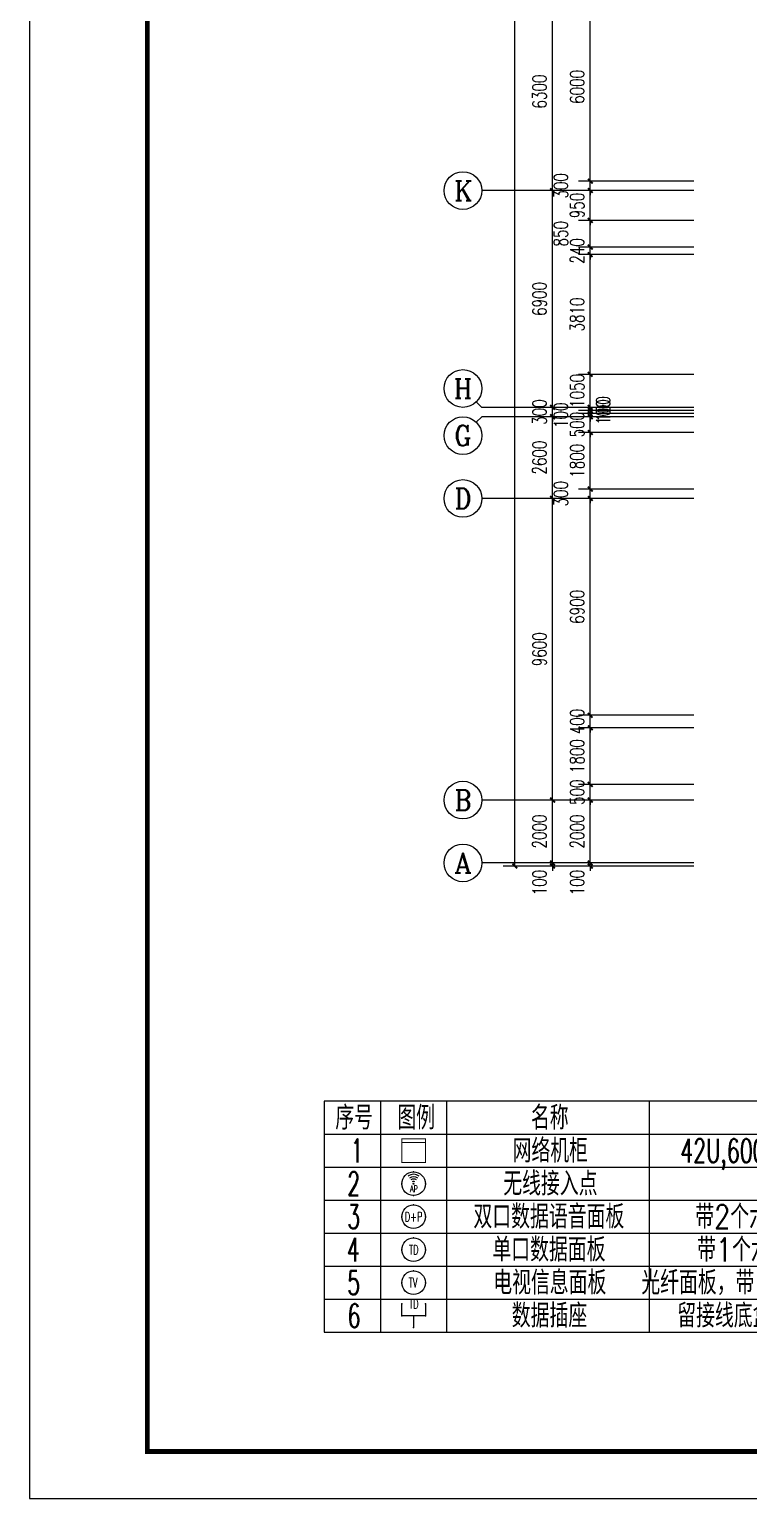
# Model space of a CAD drawing. Extents: x 1333527 to 1855755, y 1020844 to 1581249.
# Drawn here: x 1333527 to 1356411, y 1155938 to 1202701 of the extents above; entities that cross this region are included whole.
import ezdxf
from ezdxf.enums import TextEntityAlignment as Align

# ---------------------------------------------------------------- set-up
doc = ezdxf.new("R2010")
doc.units = 0
doc.header["$LTSCALE"] = 1000
doc.header["$PDSIZE"] = 5
doc.layers.add('1-建筑底图', color=8, linetype='Continuous', plot=False)
for name, color, linetype in [('AXIS_TEXT', 7, 'Continuous'), ('BTTK', 7, 'Continuous'), ('PUB_TITLE', 7, 'Continuous'), ('TEL_TAB', 7, 'Continuous')]:
    doc.layers.add(name, color=color, linetype=linetype)
doc.styles.add('_TCH_AXIS', font='COMPLEX', dxfattribs={"bigfont": 'GBCBIG'})
doc.styles.add('_TCH_DIM_T3', font='SIMPLEX', dxfattribs={"width": 0.705882, "bigfont": 'GBCBIG'})
doc.styles.add('_TEL_DIM', font='SIMPLEX', dxfattribs={"width": 0.8, "height": 3.5, "bigfont": 'HZTXT'})
doc.styles.add('COMPLEX', font='COMPLEX')
doc.styles.add('HZ(TK)', font='geniso.shx', dxfattribs={"width": 0.9, "bigfont": 'hztxt.shx'})
doc.dimstyles.new('_TCH_ARCH&&150', dxfattribs={"dimtxt": 446.25, "dimasz": 150, "dimexe": 375, "dimexo": 450, "dimgap": 189.375, "dimtad": 1, "dimdec": 0, "dimzin": 0, "dimdsep": 46, "dimtxsty": '_TCH_DIM_T3', "dimblk": 'ARCHTICK', "dimcen": 0.09, "dimclrt": 7, "dimazin": 2, "dimtfac": 1, "dimtdec": 0, "dimtix": 1, "dimtmove": 2, "dimatfit": 3, "dimfxl": 1, "dimtolj": 1, "dimtzin": 0, "dimarcsym": 0})

# ---------------------------------------------------------------- blocks, each defined once
blk = doc.blocks.new('vhtemplate_2020年新竖式图框_A0')
at = {"layer": 'PUB_TITLE', "color": 7}
blk.add_lwpolyline([(0, 0), (1189, 0), (1189, 841), (0, 841)], close=True, dxfattribs=at)
at = {"layer": 'PUB_TITLE', "const_width": 1}
blk.add_lwpolyline([(25, 10), (1179, 10), (1179, 831), (25, 831)], close=True, dxfattribs=at)
at = {"layer": 'BTTK', "color": 4, "style": 'HZ(TK)', "width": 0.9}
for tag, p in [('合作单位', (1144, 743.5)), ('建设单位', (1144, 209.5)), ('工程名称', (1144, 176.5)), ('子项名称', (1154, 160)), ('图纸名称', (1144, 141))]:
    blk.add_attdef(tag, text='', height=3.5, dxfattribs=at).set_placement(p, align=Align.MIDDLE_CENTER)
for tag, p in [('注册证书号', (1156.5, 309.01)), ('注册印章号', (1156.5, 301.01)), ('设计号', (1154, 193)), ('图别', (1137.75, 34)), ('图号', (1170.25, 34)), ('版本号', (1137.75, 26)), ('日期', (1170.25, 26))]:
    blk.add_attdef(tag, text='', height=3.5, dxfattribs=at).set_placement(p, align=Align.MIDDLE)
blk = doc.blocks.new('_ArchTick')
at = {"color": 0, "linetype": 'ByBlock', "const_width": 0.4}
blk.add_lwpolyline([(-0.5, -0.5), (0.5, 0.5)], dxfattribs=at)
blk = doc.blocks.new('*D253')
at = {"layer": '1-建筑底图', "color": 0, "lineweight": -2, "transparency": 16777216}
for p, q in [((-4202, -700), (-7877, -700)), ((-4202, -800), (-7877, -800)), ((-7502, -700), (-7502, -550)), ((-7502, -800), (-7502, -700)), ((-7502, -800), (-7502, -950))]:
    blk.add_line(p, q, dxfattribs=at)
at = {"layer": 'Defpoints', "color": 0}
for p in [(-7502, -700), (-3752, -700), (-3752, -800)]:
    blk.add_point(p, dxfattribs=at)
at = {"layer": '1-建筑底图', "color": 0, "lineweight": -2, "transparency": 16777216, "xscale": 150, "yscale": 150, "zscale": 150}
for p, rotation in [((-7502, -700), 270), ((-7502, -800), 90)]:
    blk.add_blockref('_ArchTick', p, dxfattribs=dict(at, rotation=rotation))
at = {"layer": '1-建筑底图', "color": 7, "transparency": 16777216, "insert": (-7914, -1325), "char_height": 446.2, "attachment_point": 5, "rotation": 90, "style": '_TCH_DIM_T3'}
blk.add_mtext('\\A1;100', dxfattribs=at)
blk = doc.blocks.new('*D254')
at = {"layer": '1-建筑底图', "color": 0, "lineweight": -2, "transparency": 16777216}
for p, q in [((-4202, 1300), (-7877, 1300)), ((-7502, -700), (-7502, 1300)), ((-4202, -700), (-7877, -700))]:
    blk.add_line(p, q, dxfattribs=at)
at = {"layer": 'Defpoints', "color": 0}
for p in [(-7502, 1300), (-3752, 1300), (-3752, -700)]:
    blk.add_point(p, dxfattribs=at)
at = {"layer": '1-建筑底图', "color": 0, "lineweight": -2, "transparency": 16777216, "xscale": 150, "yscale": 150, "zscale": 150}
for p, rotation in [((-7502, 1300), 90), ((-7502, -700), 270)]:
    blk.add_blockref('_ArchTick', p, dxfattribs=dict(at, rotation=rotation))
at = {"layer": '1-建筑底图', "color": 7, "transparency": 16777216, "insert": (-7914, 300), "char_height": 446.2, "attachment_point": 5, "rotation": 90, "style": '_TCH_DIM_T3'}
blk.add_mtext('\\A1;2000', dxfattribs=at)
blk = doc.blocks.new('*D255')
at = {"layer": '1-建筑底图', "color": 0, "lineweight": -2, "transparency": 16777216}
for p, q in [((-7502, 1800), (-7502, 1950)), ((-4202, 1800), (-7877, 1800)), ((-7502, 1300), (-7502, 1800)), ((-4202, 1300), (-7877, 1300)), ((-7502, 1300), (-7502, 1150))]:
    blk.add_line(p, q, dxfattribs=at)
at = {"layer": 'Defpoints', "color": 0}
for p in [(-7502, 1800), (-3752, 1800), (-3752, 1300)]:
    blk.add_point(p, dxfattribs=at)
at = {"layer": '1-建筑底图', "color": 0, "lineweight": -2, "transparency": 16777216, "xscale": 150, "yscale": 150, "zscale": 150}
for p, rotation in [((-7502, 1800), 270), ((-7502, 1300), 90)]:
    blk.add_blockref('_ArchTick', p, dxfattribs=dict(at, rotation=rotation))
at = {"layer": '1-建筑底图', "color": 7, "transparency": 16777216, "insert": (-7914, 1550), "char_height": 446.2, "attachment_point": 5, "rotation": 90, "style": '_TCH_DIM_T3'}
blk.add_mtext('\\A1;500', dxfattribs=at)
blk = doc.blocks.new('*D256')
at = {"layer": '1-建筑底图', "color": 0, "lineweight": -2, "transparency": 16777216}
for p, q in [((-4202, 3600), (-7877, 3600)), ((-7502, 1800), (-7502, 3600)), ((-4202, 1800), (-7877, 1800))]:
    blk.add_line(p, q, dxfattribs=at)
at = {"layer": 'Defpoints', "color": 0}
for p in [(-7502, 3600), (-3752, 3600), (-3752, 1800)]:
    blk.add_point(p, dxfattribs=at)
at = {"layer": '1-建筑底图', "color": 0, "lineweight": -2, "transparency": 16777216, "xscale": 150, "yscale": 150, "zscale": 150}
for p, rotation in [((-7502, 3600), 90), ((-7502, 1800), 270)]:
    blk.add_blockref('_ArchTick', p, dxfattribs=dict(at, rotation=rotation))
at = {"layer": '1-建筑底图', "color": 7, "transparency": 16777216, "insert": (-7914, 2700), "char_height": 446.2, "attachment_point": 5, "rotation": 90, "style": '_TCH_DIM_T3'}
blk.add_mtext('\\A1;1800', dxfattribs=at)
blk = doc.blocks.new('*D257')
at = {"layer": '1-建筑底图', "color": 0, "lineweight": -2, "transparency": 16777216}
for p, q in [((-4202, 4000), (-7877, 4000)), ((-7502, 4000), (-7502, 4150)), ((-7502, 3600), (-7502, 4000)), ((-4202, 3600), (-7877, 3600)), ((-7502, 3600), (-7502, 3450))]:
    blk.add_line(p, q, dxfattribs=at)
at = {"layer": 'Defpoints', "color": 0}
for p in [(-7502, 4000), (-3752, 4000), (-3752, 3600)]:
    blk.add_point(p, dxfattribs=at)
at = {"layer": '1-建筑底图', "color": 0, "lineweight": -2, "transparency": 16777216, "xscale": 150, "yscale": 150, "zscale": 150}
for p, rotation in [((-7502, 4000), 270), ((-7502, 3600), 90)]:
    blk.add_blockref('_ArchTick', p, dxfattribs=dict(at, rotation=rotation))
at = {"layer": '1-建筑底图', "color": 7, "transparency": 16777216, "insert": (-7914, 3800), "char_height": 446.2, "attachment_point": 5, "rotation": 90, "style": '_TCH_DIM_T3'}
blk.add_mtext('\\A1;400', dxfattribs=at)
blk = doc.blocks.new('*D258')
at = {"layer": '1-建筑底图', "color": 0, "lineweight": -2, "transparency": 16777216}
for p, q in [((-4202, 10900), (-7877, 10900)), ((-7502, 4000), (-7502, 10900)), ((-4202, 4000), (-7877, 4000))]:
    blk.add_line(p, q, dxfattribs=at)
at = {"layer": 'Defpoints', "color": 0}
for p in [(-7502, 10900), (-3752, 10900), (-3752, 4000)]:
    blk.add_point(p, dxfattribs=at)
at = {"layer": '1-建筑底图', "color": 0, "lineweight": -2, "transparency": 16777216, "xscale": 150, "yscale": 150, "zscale": 150}
for p, rotation in [((-7502, 10900), 90), ((-7502, 4000), 270)]:
    blk.add_blockref('_ArchTick', p, dxfattribs=dict(at, rotation=rotation))
at = {"layer": '1-建筑底图', "color": 7, "transparency": 16777216, "insert": (-7914, 7450), "char_height": 446.2, "attachment_point": 5, "rotation": 90, "style": '_TCH_DIM_T3'}
blk.add_mtext('\\A1;6900', dxfattribs=at)
blk = doc.blocks.new('*D259')
at = {"layer": '1-建筑底图', "color": 0, "lineweight": -2, "transparency": 16777216}
for p, q in [((-7502, 11200), (-7502, 11350)), ((-4202, 11200), (-7877, 11200)), ((-4202, 10900), (-7877, 10900)), ((-7502, 10900), (-7502, 11200)), ((-7502, 10900), (-7502, 10750))]:
    blk.add_line(p, q, dxfattribs=at)
at = {"layer": 'Defpoints', "color": 0}
for p in [(-7502, 11200), (-3752, 11200), (-3752, 10900)]:
    blk.add_point(p, dxfattribs=at)
at = {"layer": '1-建筑底图', "color": 0, "lineweight": -2, "transparency": 16777216, "xscale": 150, "yscale": 150, "zscale": 150}
for p, rotation in [((-7502, 11200), 270), ((-7502, 10900), 90)]:
    blk.add_blockref('_ArchTick', p, dxfattribs=dict(at, rotation=rotation))
at = {"layer": '1-建筑底图', "color": 7, "transparency": 16777216, "insert": (-8439, 11050), "char_height": 446.2, "attachment_point": 5, "rotation": 90, "style": '_TCH_DIM_T3'}
blk.add_mtext('\\A1;300', dxfattribs=at)
blk = doc.blocks.new('*D260')
at = {"layer": '1-建筑底图', "color": 0, "lineweight": -2, "transparency": 16777216}
for p, q in [((-4202, 13000), (-7877, 13000)), ((-7502, 11200), (-7502, 13000)), ((-4202, 11200), (-7877, 11200))]:
    blk.add_line(p, q, dxfattribs=at)
at = {"layer": 'Defpoints', "color": 0}
for p in [(-7502, 13000), (-3752, 13000), (-3752, 11200)]:
    blk.add_point(p, dxfattribs=at)
at = {"layer": '1-建筑底图', "color": 0, "lineweight": -2, "transparency": 16777216, "xscale": 150, "yscale": 150, "zscale": 150}
for p, rotation in [((-7502, 13000), 90), ((-7502, 11200), 270)]:
    blk.add_blockref('_ArchTick', p, dxfattribs=dict(at, rotation=rotation))
at = {"layer": '1-建筑底图', "color": 7, "transparency": 16777216, "insert": (-7914, 12100), "char_height": 446.2, "attachment_point": 5, "rotation": 90, "style": '_TCH_DIM_T3'}
blk.add_mtext('\\A1;1800', dxfattribs=at)
blk = doc.blocks.new('*D261')
at = {"layer": '1-建筑底图', "color": 0, "lineweight": -2, "transparency": 16777216}
for p, q in [((-7502, 13500), (-7502, 13650)), ((-4202, 13500), (-7877, 13500)), ((-7502, 13000), (-7502, 13500)), ((-4202, 13000), (-7877, 13000)), ((-7502, 13000), (-7502, 12850))]:
    blk.add_line(p, q, dxfattribs=at)
at = {"layer": 'Defpoints', "color": 0}
for p in [(-7502, 13500), (-3752, 13500), (-3752, 13000)]:
    blk.add_point(p, dxfattribs=at)
at = {"layer": '1-建筑底图', "color": 0, "lineweight": -2, "transparency": 16777216, "xscale": 150, "yscale": 150, "zscale": 150}
for p, rotation in [((-7502, 13500), 270), ((-7502, 13000), 90)]:
    blk.add_blockref('_ArchTick', p, dxfattribs=dict(at, rotation=rotation))
at = {"layer": '1-建筑底图', "color": 7, "transparency": 16777216, "insert": (-7914, 13250), "char_height": 446.2, "attachment_point": 5, "rotation": 90, "style": '_TCH_DIM_T3'}
blk.add_mtext('\\A1;500', dxfattribs=at)
blk = doc.blocks.new('*D262')
at = {"layer": '1-建筑底图', "color": 0, "lineweight": -2, "transparency": 16777216}
for p, q in [((-4202, 13600), (-7877, 13600)), ((-7502, 13600), (-7502, 13750)), ((-7502, 13500), (-7502, 13600)), ((-4202, 13500), (-7877, 13500)), ((-7502, 13500), (-7502, 13350))]:
    blk.add_line(p, q, dxfattribs=at)
at = {"layer": 'Defpoints', "color": 0}
for p in [(-7502, 13600), (-3752, 13600), (-3752, 13500)]:
    blk.add_point(p, dxfattribs=at)
at = {"layer": '1-建筑底图', "color": 0, "lineweight": -2, "transparency": 16777216, "xscale": 150, "yscale": 150, "zscale": 150}
for p, rotation in [((-7502, 13600), 270), ((-7502, 13500), 90)]:
    blk.add_blockref('_ArchTick', p, dxfattribs=dict(at, rotation=rotation))
at = {"layer": '1-建筑底图', "color": 7, "transparency": 16777216, "insert": (-8439, 13550), "char_height": 446.2, "attachment_point": 5, "rotation": 90, "style": '_TCH_DIM_T3'}
blk.add_mtext('\\A1;100', dxfattribs=at)
blk = doc.blocks.new('*D263')
at = {"layer": '1-建筑底图', "color": 0, "lineweight": -2, "transparency": 16777216}
for p, q in [((-4202, 13700), (-7877, 13700)), ((-4202, 13600), (-7877, 13600)), ((-7502, 13700), (-7502, 13850)), ((-7502, 13600), (-7502, 13700)), ((-7502, 13600), (-7502, 13450))]:
    blk.add_line(p, q, dxfattribs=at)
at = {"layer": 'Defpoints', "color": 0}
for p in [(-7502, 13700), (-3752, 13700), (-3752, 13600)]:
    blk.add_point(p, dxfattribs=at)
at = {"layer": '1-建筑底图', "color": 0, "lineweight": -2, "transparency": 16777216, "xscale": 150, "yscale": 150, "zscale": 150}
for p, rotation in [((-7502, 13700), 270), ((-7502, 13600), 90)]:
    blk.add_blockref('_ArchTick', p, dxfattribs=dict(at, rotation=rotation))
at = {"layer": '1-建筑底图', "color": 7, "transparency": 16777216, "insert": (-7089, 13650), "char_height": 446.2, "attachment_point": 5, "rotation": 90, "style": '_TCH_DIM_T3'}
blk.add_mtext('\\A1;100', dxfattribs=at)
blk = doc.blocks.new('*D264')
at = {"layer": '1-建筑底图', "color": 0, "lineweight": -2, "transparency": 16777216}
for p, q in [((-4202, 13800), (-7877, 13800)), ((-4202, 13700), (-7877, 13700)), ((-7502, 13800), (-7502, 13950)), ((-7502, 13700), (-7502, 13800)), ((-7502, 13700), (-7502, 13550))]:
    blk.add_line(p, q, dxfattribs=at)
at = {"layer": 'Defpoints', "color": 0}
for p in [(-7502, 13800), (-3752, 13800), (-3752, 13700)]:
    blk.add_point(p, dxfattribs=at)
at = {"layer": '1-建筑底图', "color": 0, "lineweight": -2, "transparency": 16777216, "xscale": 150, "yscale": 150, "zscale": 150}
for p, rotation in [((-7502, 13800), 270), ((-7502, 13700), 90)]:
    blk.add_blockref('_ArchTick', p, dxfattribs=dict(at, rotation=rotation))
at = {"layer": '1-建筑底图', "color": 7, "transparency": 16777216, "insert": (-7089, 13750), "char_height": 446.2, "attachment_point": 5, "rotation": 90, "style": '_TCH_DIM_T3'}
blk.add_mtext('\\A1;100', dxfattribs=at)
blk = doc.blocks.new('*D265')
at = {"layer": '1-建筑底图', "color": 0, "lineweight": -2, "transparency": 16777216}
for p, q in [((-7502, 14850), (-7502, 15000)), ((-4202, 14850), (-7877, 14850)), ((-7502, 13800), (-7502, 14850)), ((-4202, 13800), (-7877, 13800)), ((-7502, 13800), (-7502, 13650))]:
    blk.add_line(p, q, dxfattribs=at)
at = {"layer": 'Defpoints', "color": 0}
for p in [(-7502, 14850), (-3752, 14850), (-3752, 13800)]:
    blk.add_point(p, dxfattribs=at)
at = {"layer": '1-建筑底图', "color": 0, "lineweight": -2, "transparency": 16777216, "xscale": 150, "yscale": 150, "zscale": 150}
for p, rotation in [((-7502, 14850), 270), ((-7502, 13800), 90)]:
    blk.add_blockref('_ArchTick', p, dxfattribs=dict(at, rotation=rotation))
at = {"layer": '1-建筑底图', "color": 7, "transparency": 16777216, "insert": (-7914, 14325), "char_height": 446.2, "attachment_point": 5, "rotation": 90, "style": '_TCH_DIM_T3'}
blk.add_mtext('\\A1;1050', dxfattribs=at)
blk = doc.blocks.new('*D266')
at = {"layer": '1-建筑底图', "color": 0, "lineweight": -2, "transparency": 16777216}
for p, q in [((-4202, 18660), (-7877, 18660)), ((-7502, 14850), (-7502, 18660)), ((-4202, 14850), (-7877, 14850))]:
    blk.add_line(p, q, dxfattribs=at)
at = {"layer": 'Defpoints', "color": 0}
for p in [(-7502, 18660), (-3752, 18660), (-3752, 14850)]:
    blk.add_point(p, dxfattribs=at)
at = {"layer": '1-建筑底图', "color": 0, "lineweight": -2, "transparency": 16777216, "xscale": 150, "yscale": 150, "zscale": 150}
for p, rotation in [((-7502, 18660), 90), ((-7502, 14850), 270)]:
    blk.add_blockref('_ArchTick', p, dxfattribs=dict(at, rotation=rotation))
at = {"layer": '1-建筑底图', "color": 7, "transparency": 16777216, "insert": (-7914, 16755), "char_height": 446.2, "attachment_point": 5, "rotation": 90, "style": '_TCH_DIM_T3'}
blk.add_mtext('\\A1;3810', dxfattribs=at)
blk = doc.blocks.new('*D267')
at = {"layer": '1-建筑底图', "color": 0, "lineweight": -2, "transparency": 16777216}
for p, q in [((-4202, 18900), (-7877, 18900)), ((-7502, 18900), (-7502, 19050)), ((-7502, 18660), (-7502, 18900)), ((-4202, 18660), (-7877, 18660)), ((-7502, 18660), (-7502, 18510))]:
    blk.add_line(p, q, dxfattribs=at)
at = {"layer": 'Defpoints', "color": 0}
for p in [(-7502, 18900), (-3752, 18900), (-3752, 18660)]:
    blk.add_point(p, dxfattribs=at)
at = {"layer": '1-建筑底图', "color": 0, "lineweight": -2, "transparency": 16777216, "xscale": 150, "yscale": 150, "zscale": 150}
for p, rotation in [((-7502, 18900), 270), ((-7502, 18660), 90)]:
    blk.add_blockref('_ArchTick', p, dxfattribs=dict(at, rotation=rotation))
at = {"layer": '1-建筑底图', "color": 7, "transparency": 16777216, "insert": (-7914, 18780), "char_height": 446.2, "attachment_point": 5, "rotation": 90, "style": '_TCH_DIM_T3'}
blk.add_mtext('\\A1;240', dxfattribs=at)
blk = doc.blocks.new('*D268')
at = {"layer": '1-建筑底图', "color": 0, "lineweight": -2, "transparency": 16777216}
for p, q in [((-4202, 19750), (-7877, 19750)), ((-7502, 18900), (-7502, 19750)), ((-4202, 18900), (-7877, 18900))]:
    blk.add_line(p, q, dxfattribs=at)
at = {"layer": 'Defpoints', "color": 0}
for p in [(-7502, 19750), (-3752, 19750), (-3752, 18900)]:
    blk.add_point(p, dxfattribs=at)
at = {"layer": '1-建筑底图', "color": 0, "lineweight": -2, "transparency": 16777216, "xscale": 150, "yscale": 150, "zscale": 150}
for p, rotation in [((-7502, 19750), 90), ((-7502, 18900), 270)]:
    blk.add_blockref('_ArchTick', p, dxfattribs=dict(at, rotation=rotation))
at = {"layer": '1-建筑底图', "color": 7, "transparency": 16777216, "insert": (-8439, 19325), "char_height": 446.2, "attachment_point": 5, "rotation": 90, "style": '_TCH_DIM_T3'}
blk.add_mtext('\\A1;850', dxfattribs=at)
blk = doc.blocks.new('*D269')
at = {"layer": '1-建筑底图', "color": 0, "lineweight": -2, "transparency": 16777216}
for p, q in [((-4202, 20700), (-7877, 20700)), ((-7502, 20700), (-7502, 20850)), ((-7502, 19750), (-7502, 20700)), ((-4202, 19750), (-7877, 19750)), ((-7502, 19750), (-7502, 19600))]:
    blk.add_line(p, q, dxfattribs=at)
at = {"layer": 'Defpoints', "color": 0}
for p in [(-7502, 20700), (-3752, 20700), (-3752, 19750)]:
    blk.add_point(p, dxfattribs=at)
at = {"layer": '1-建筑底图', "color": 0, "lineweight": -2, "transparency": 16777216, "xscale": 150, "yscale": 150, "zscale": 150}
for p, rotation in [((-7502, 20700), 270), ((-7502, 19750), 90)]:
    blk.add_blockref('_ArchTick', p, dxfattribs=dict(at, rotation=rotation))
at = {"layer": '1-建筑底图', "color": 7, "transparency": 16777216, "insert": (-7914, 20225), "char_height": 446.2, "attachment_point": 5, "rotation": 90, "style": '_TCH_DIM_T3'}
blk.add_mtext('\\A1;950', dxfattribs=at)
blk = doc.blocks.new('*D270')
at = {"layer": '1-建筑底图', "color": 0, "lineweight": -2, "transparency": 16777216}
for p, q in [((-7502, 21000), (-7502, 21150)), ((-4202, 21000), (-7877, 21000)), ((-4202, 20700), (-7877, 20700)), ((-7502, 20700), (-7502, 21000)), ((-7502, 20700), (-7502, 20550))]:
    blk.add_line(p, q, dxfattribs=at)
at = {"layer": 'Defpoints', "color": 0}
for p in [(-7502, 21000), (-3752, 21000), (-3752, 20700)]:
    blk.add_point(p, dxfattribs=at)
at = {"layer": '1-建筑底图', "color": 0, "lineweight": -2, "transparency": 16777216, "xscale": 150, "yscale": 150, "zscale": 150}
for p, rotation in [((-7502, 21000), 270), ((-7502, 20700), 90)]:
    blk.add_blockref('_ArchTick', p, dxfattribs=dict(at, rotation=rotation))
at = {"layer": '1-建筑底图', "color": 7, "transparency": 16777216, "insert": (-8439, 20850), "char_height": 446.2, "attachment_point": 5, "rotation": 90, "style": '_TCH_DIM_T3'}
blk.add_mtext('\\A1;300', dxfattribs=at)
blk = doc.blocks.new('*D271')
at = {"layer": '1-建筑底图', "color": 0, "lineweight": -2, "transparency": 16777216}
for p, q in [((-4202, 27000), (-7877, 27000)), ((-7502, 21000), (-7502, 27000)), ((-4202, 21000), (-7877, 21000))]:
    blk.add_line(p, q, dxfattribs=at)
at = {"layer": 'Defpoints', "color": 0}
for p in [(-7502, 27000), (-3752, 27000), (-3752, 21000)]:
    blk.add_point(p, dxfattribs=at)
at = {"layer": '1-建筑底图', "color": 0, "lineweight": -2, "transparency": 16777216, "xscale": 150, "yscale": 150, "zscale": 150}
for p, rotation in [((-7502, 27000), 90), ((-7502, 21000), 270)]:
    blk.add_blockref('_ArchTick', p, dxfattribs=dict(at, rotation=rotation))
at = {"layer": '1-建筑底图', "color": 7, "transparency": 16777216, "insert": (-7914, 24000), "char_height": 446.2, "attachment_point": 5, "rotation": 90, "style": '_TCH_DIM_T3'}
blk.add_mtext('\\A1;6000', dxfattribs=at)
blk = doc.blocks.new('*D399')
at = {"layer": '1-建筑底图', "color": 0, "lineweight": -2, "transparency": 16777216}
for p, q in [((-5402, -700), (-9077, -700)), ((-5402, -800), (-9077, -800)), ((-8702, -700), (-8702, -550)), ((-8702, -800), (-8702, -700)), ((-8702, -800), (-8702, -950))]:
    blk.add_line(p, q, dxfattribs=at)
at = {"layer": 'Defpoints', "color": 0}
for p in [(-8702, -700), (-4952, -700), (-4952, -800)]:
    blk.add_point(p, dxfattribs=at)
at = {"layer": '1-建筑底图', "color": 0, "lineweight": -2, "transparency": 16777216, "xscale": 150, "yscale": 150, "zscale": 150}
for p, rotation in [((-8702, -700), 270), ((-8702, -800), 90)]:
    blk.add_blockref('_ArchTick', p, dxfattribs=dict(at, rotation=rotation))
at = {"layer": '1-建筑底图', "color": 7, "transparency": 16777216, "insert": (-9114, -1325), "char_height": 446.2, "attachment_point": 5, "rotation": 90, "style": '_TCH_DIM_T3'}
blk.add_mtext('\\A1;100', dxfattribs=at)
blk = doc.blocks.new('*D400')
at = {"layer": '1-建筑底图', "color": 0, "lineweight": -2, "transparency": 16777216}
for p, q in [((-5402, 1300), (-9077, 1300)), ((-8702, -700), (-8702, 1300)), ((-5402, -700), (-9077, -700))]:
    blk.add_line(p, q, dxfattribs=at)
at = {"layer": 'Defpoints', "color": 0}
for p in [(-8702, 1300), (-4952, 1300), (-4952, -700)]:
    blk.add_point(p, dxfattribs=at)
at = {"layer": '1-建筑底图', "color": 0, "lineweight": -2, "transparency": 16777216, "xscale": 150, "yscale": 150, "zscale": 150}
for p, rotation in [((-8702, 1300), 90), ((-8702, -700), 270)]:
    blk.add_blockref('_ArchTick', p, dxfattribs=dict(at, rotation=rotation))
at = {"layer": '1-建筑底图', "color": 7, "transparency": 16777216, "insert": (-9114, 300), "char_height": 446.2, "attachment_point": 5, "rotation": 90, "style": '_TCH_DIM_T3'}
blk.add_mtext('\\A1;2000', dxfattribs=at)
blk = doc.blocks.new('*D401')
at = {"layer": '1-建筑底图', "color": 0, "lineweight": -2, "transparency": 16777216}
for p, q in [((-5402, 10900), (-9077, 10900)), ((-8702, 1300), (-8702, 10900)), ((-5402, 1300), (-9077, 1300))]:
    blk.add_line(p, q, dxfattribs=at)
at = {"layer": 'Defpoints', "color": 0}
for p in [(-8702, 10900), (-4952, 10900), (-4952, 1300)]:
    blk.add_point(p, dxfattribs=at)
at = {"layer": '1-建筑底图', "color": 0, "lineweight": -2, "transparency": 16777216, "xscale": 150, "yscale": 150, "zscale": 150}
for p, rotation in [((-8702, 10900), 90), ((-8702, 1300), 270)]:
    blk.add_blockref('_ArchTick', p, dxfattribs=dict(at, rotation=rotation))
at = {"layer": '1-建筑底图', "color": 7, "transparency": 16777216, "insert": (-9114, 6100), "char_height": 446.2, "attachment_point": 5, "rotation": 90, "style": '_TCH_DIM_T3'}
blk.add_mtext('\\A1;9600', dxfattribs=at)
blk = doc.blocks.new('*D402')
at = {"layer": '1-建筑底图', "color": 0, "lineweight": -2, "transparency": 16777216}
for p, q in [((-5402, 13500), (-9077, 13500)), ((-8702, 10900), (-8702, 13500)), ((-5402, 10900), (-9077, 10900))]:
    blk.add_line(p, q, dxfattribs=at)
at = {"layer": 'Defpoints', "color": 0}
for p in [(-8702, 13500), (-4952, 13500), (-4952, 10900)]:
    blk.add_point(p, dxfattribs=at)
at = {"layer": '1-建筑底图', "color": 0, "lineweight": -2, "transparency": 16777216, "xscale": 150, "yscale": 150, "zscale": 150}
for p, rotation in [((-8702, 13500), 90), ((-8702, 10900), 270)]:
    blk.add_blockref('_ArchTick', p, dxfattribs=dict(at, rotation=rotation))
at = {"layer": '1-建筑底图', "color": 7, "transparency": 16777216, "insert": (-9114, 12200), "char_height": 446.2, "attachment_point": 5, "rotation": 90, "style": '_TCH_DIM_T3'}
blk.add_mtext('\\A1;2600', dxfattribs=at)
blk = doc.blocks.new('*D403')
at = {"layer": '1-建筑底图', "color": 0, "lineweight": -2, "transparency": 16777216}
for p, q in [((-5402, 13800), (-9077, 13800)), ((-8702, 13800), (-8702, 13950)), ((-8702, 13500), (-8702, 13800)), ((-5402, 13500), (-9077, 13500)), ((-8702, 13500), (-8702, 13350))]:
    blk.add_line(p, q, dxfattribs=at)
at = {"layer": 'Defpoints', "color": 0}
for p in [(-8702, 13800), (-4952, 13800), (-4952, 13500)]:
    blk.add_point(p, dxfattribs=at)
at = {"layer": '1-建筑底图', "color": 0, "lineweight": -2, "transparency": 16777216, "xscale": 150, "yscale": 150, "zscale": 150}
for p, rotation in [((-8702, 13800), 270), ((-8702, 13500), 90)]:
    blk.add_blockref('_ArchTick', p, dxfattribs=dict(at, rotation=rotation))
at = {"layer": '1-建筑底图', "color": 7, "transparency": 16777216, "insert": (-9114, 13650), "char_height": 446.2, "attachment_point": 5, "rotation": 90, "style": '_TCH_DIM_T3'}
blk.add_mtext('\\A1;300', dxfattribs=at)
blk = doc.blocks.new('*D404')
at = {"layer": '1-建筑底图', "color": 0, "lineweight": -2, "transparency": 16777216}
for p, q in [((-5402, 20700), (-9077, 20700)), ((-8702, 13800), (-8702, 20700)), ((-5402, 13800), (-9077, 13800))]:
    blk.add_line(p, q, dxfattribs=at)
at = {"layer": 'Defpoints', "color": 0}
for p in [(-8702, 20700), (-4952, 20700), (-4952, 13800)]:
    blk.add_point(p, dxfattribs=at)
at = {"layer": '1-建筑底图', "color": 0, "lineweight": -2, "transparency": 16777216, "xscale": 150, "yscale": 150, "zscale": 150}
for p, rotation in [((-8702, 20700), 90), ((-8702, 13800), 270)]:
    blk.add_blockref('_ArchTick', p, dxfattribs=dict(at, rotation=rotation))
at = {"layer": '1-建筑底图', "color": 7, "transparency": 16777216, "insert": (-9114, 17250), "char_height": 446.2, "attachment_point": 5, "rotation": 90, "style": '_TCH_DIM_T3'}
blk.add_mtext('\\A1;6900', dxfattribs=at)
blk = doc.blocks.new('*D405')
at = {"layer": '1-建筑底图', "color": 0, "lineweight": -2, "transparency": 16777216}
for p, q in [((-5402, 27000), (-9077, 27000)), ((-8702, 20700), (-8702, 27000)), ((-5402, 20700), (-9077, 20700))]:
    blk.add_line(p, q, dxfattribs=at)
at = {"layer": 'Defpoints', "color": 0}
for p in [(-8702, 27000), (-4952, 27000), (-4952, 20700)]:
    blk.add_point(p, dxfattribs=at)
at = {"layer": '1-建筑底图', "color": 0, "lineweight": -2, "transparency": 16777216, "xscale": 150, "yscale": 150, "zscale": 150}
for p, rotation in [((-8702, 27000), 90), ((-8702, 20700), 270)]:
    blk.add_blockref('_ArchTick', p, dxfattribs=dict(at, rotation=rotation))
at = {"layer": '1-建筑底图', "color": 7, "transparency": 16777216, "insert": (-9114, 23850), "char_height": 446.2, "attachment_point": 5, "rotation": 90, "style": '_TCH_DIM_T3'}
blk.add_mtext('\\A1;6300', dxfattribs=at)
blk = doc.blocks.new('*D421')
at = {"layer": '1-建筑底图', "color": 0, "lineweight": -2, "transparency": 16777216}
for p, q in [((-5402, 89600), (-10277, 89600)), ((-9902, -800), (-9902, 89600)), ((-5402, -800), (-10277, -800))]:
    blk.add_line(p, q, dxfattribs=at)
at = {"layer": 'Defpoints', "color": 0}
for p in [(-9902, 89600), (-4952, 89600), (-4952, -800)]:
    blk.add_point(p, dxfattribs=at)
at = {"layer": '1-建筑底图', "color": 0, "lineweight": -2, "transparency": 16777216, "xscale": 150, "yscale": 150, "zscale": 150}
for p, rotation in [((-9902, 89600), 90), ((-9902, -800), 270)]:
    blk.add_blockref('_ArchTick', p, dxfattribs=dict(at, rotation=rotation))
at = {"layer": '1-建筑底图', "color": 7, "transparency": 16777216, "insert": (-10314, 44400), "char_height": 446.2, "attachment_point": 5, "rotation": 90, "style": '_TCH_DIM_T3'}
blk.add_mtext('\\A1;90400', dxfattribs=at)
blk = doc.blocks.new('_AXISO')
blk.add_circle((0, 0), 0.5)
at = {"layer": 'AXIS_TEXT', "style": 'COMPLEX', "width": 1.041667}
blk.add_attdef('A', text='', height=0.56, dxfattribs=at).set_placement((-0.25, -0.28), (0.25, -0.28), align=Align.FIT)
blk = doc.blocks.new('$equip_U$00000092(win7-PC-hzk)')
at = {"const_width": 0.05}
blk.add_lwpolyline([(-0.6, 1.2), (0.6, 1.2), (0.6, 0), (-0.6, 0)], close=True, dxfattribs=at)
blk.add_lwpolyline([(-0.6, 1.028), (0.6, 1.028)], dxfattribs=at)
at = {"color": 7, "style": '_TEL_DIM', "flags": 1}
for tag in ['A', 'REMARK']:
    blk.add_attdef(tag, text='', height=0.00002, dxfattribs=at).set_placement((0, 0), align=Align.MIDDLE_CENTER)
at = {"color": 7, "style": '_TEL_DIM'}
blk.add_attdef('$TEXT$', text='', height=0.00002, dxfattribs=at).set_placement((0, 0), align=Align.MIDDLE_CENTER)
blk = doc.blocks.new('$equip_U$00000091(win7-PC-hzk)')
for radius in [0.714, 0.0272]:
    blk.add_circle((0, 0), radius)
for radius in [0.571, 0.428, 0.285, 0.143]:
    blk.add_arc((0, 0), radius, 53.70489, 126.29511)
for p in [(-0.714, 0), (0, 0.714), (0.714, 0), (0, -0.714)]:
    blk.add_point(p)
at = {"color": 7, "style": '_TEL_DIM', "flags": 1}
for tag in ['A', 'REMARK']:
    blk.add_attdef(tag, text='', height=0.00002, dxfattribs=at).set_placement((0, 0), align=Align.MIDDLE_CENTER)
at = {"color": 7, "style": '_TEL_DIM', "width": 0.7}
blk.add_attdef('$TEXT$', text='', height=0.4, dxfattribs=at).set_placement((0, -0.31), align=Align.MIDDLE_CENTER)
blk = doc.blocks.new('$equip_U$00000077(win7-PC-hzk)')
blk.add_circle((0, 0.5), 0.5)
for p in [(0, 0.999), (-0.5, 0.5), (0.5, 0.5)]:
    blk.add_point(p)
at = {"color": 7, "style": '_TEL_DIM', "width": 0.7}
blk.add_attdef('$TEXT$', text='', height=0.4, dxfattribs=at).set_placement((0, 0.5), align=Align.MIDDLE_CENTER)
at = {"color": 7, "style": '_TEL_DIM', "flags": 1}
for tag in ['A', 'REMARK']:
    blk.add_attdef(tag, text='', height=0.00002, dxfattribs=at).set_placement((0, 0), align=Align.MIDDLE_CENTER)
blk = doc.blocks.new('$equip_U$00000076(win7-PC-hzk)')
blk.add_circle((0, 0.5), 0.5)
for p in [(0, 0.999), (-0.5, 0.5), (0.5, 0.5)]:
    blk.add_point(p)
at = {"color": 7, "style": '_TEL_DIM'}
blk.add_attdef('$TEXT$', text='', height=0.4, dxfattribs=at).set_placement((0, 0.5), align=Align.MIDDLE_CENTER)
at = {"color": 7, "style": '_TEL_DIM', "flags": 1}
for tag in ['A', 'REMARK']:
    blk.add_attdef(tag, text='', height=0.00002, dxfattribs=at).set_placement((0, 0), align=Align.MIDDLE_CENTER)
blk = doc.blocks.new('$equip_U$00000088(win7-PC-hzk)')
blk.add_circle((0, 0.5), 0.5)
for p in [(0, 0.999), (-0.5, 0.5), (0.5, 0.5)]:
    blk.add_point(p)
at = {"color": 7, "style": '_TEL_DIM'}
blk.add_attdef('$TEXT$', text='', height=0.4, dxfattribs=at).set_placement((0, 0.5), align=Align.MIDDLE_CENTER)
at = {"color": 7, "style": '_TEL_DIM', "flags": 1}
for tag in ['A', 'REMARK']:
    blk.add_attdef(tag, text='', height=0.00002, dxfattribs=at).set_placement((0, 0), align=Align.MIDDLE_CENTER)
blk = doc.blocks.new('$equip$00002670')
for p, q in [((-0.5, 0.499), (-0.5, 0.999)), ((0.5, 0.999), (0.5, 0.499)), ((0.5, 0.499), (-0.5, 0.499)), ((0, 0.5), (0, 0))]:
    blk.add_line(p, q)
for p in [(-0.5, 0.999), (0.5, 0.999), (-0.5, 0.499), (0, 0), (0.5, 0.499)]:
    blk.add_point(p)
at = {"color": 7, "style": '_TEL_DIM'}
blk.add_attdef('$TEXT$', text='', height=0.4, dxfattribs=at).set_placement((0, 0.999), align=Align.MIDDLE_CENTER)
at = {"color": 7, "style": '_TEL_DIM', "flags": 1}
blk.add_attdef('A', text='', height=0.000025, dxfattribs=at).set_placement((0, 0), align=Align.MIDDLE_CENTER)
blk = doc.blocks.new('1-一层建筑底图')
at = {"layer": '1-建筑底图', "color": 8}
for p, q in [((-4951.8, 20700), (-10951.8, 20700)), ((-11127.5, 13975.7), (-10951.8, 13800)), ((-4951.8, 13800), (-10951.8, 13800)), ((-11127.5, 13324.3), (-10951.8, 13500)), ((-4951.8, 13500), (-10951.8, 13500)), ((-4951.8, 10900), (-10951.8, 10900)), ((-4951.8, 1300), (-10951.8, 1300)), ((-4951.8, -700), (-10951.8, -700))]:
    blk.add_line(p, q, dxfattribs=at)
ref = blk.add_blockref('_AXISO', (-11551.8, 20700), dxfattribs=dict(at, xscale=1200, yscale=1200, zscale=1200))
ref.add_attrib('A', 'K', dxfattribs={"layer": 'AXIS_TEXT', "height": 622.9, "style": '_TCH_AXIS'}).set_placement((-11833.6, 20388.6), (-11270, 20388.6), align=Align.FIT)
ref = blk.add_blockref('_AXISO', (-11551.8, 14400), dxfattribs=dict(at, xscale=1200, yscale=1200, zscale=1200))
ref.add_attrib('A', 'H', dxfattribs={"layer": 'AXIS_TEXT', "height": 608.3, "style": '_TCH_AXIS'}).set_placement((-11841.4, 14095.9), (-11262.1, 14095.9), align=Align.FIT)
ref = blk.add_blockref('_AXISO', (-11551.8, 12900), dxfattribs=dict(at, xscale=1200, yscale=1200, zscale=1200))
ref.add_attrib('A', 'G', dxfattribs={"layer": 'AXIS_TEXT', "height": 637.8, "style": '_TCH_AXIS'}).set_placement((-11825.1, 12581.1), (-11278.5, 12581.1), align=Align.FIT)
ref = blk.add_blockref('_AXISO', (-11551.8, 10900), dxfattribs=dict(at, xscale=1200, yscale=1200, zscale=1200))
ref.add_attrib('A', 'D', dxfattribs={"layer": 'AXIS_TEXT', "height": 652.9, "style": '_TCH_AXIS'}).set_placement((-11816.1, 10573.6), (-11287.5, 10573.6), align=Align.FIT)
ref = blk.add_blockref('_AXISO', (-11551.8, 1300), dxfattribs=dict(at, xscale=1200, yscale=1200, zscale=1200))
ref.add_attrib('A', 'B', dxfattribs={"layer": 'AXIS_TEXT', "height": 652.9, "style": '_TCH_AXIS'}).set_placement((-11816.1, 973.6), (-11287.5, 973.6), align=Align.FIT)
ref = blk.add_blockref('_AXISO', (-11551.8, -700), dxfattribs=dict(at, xscale=1200, yscale=1200, zscale=1200))
ref.add_attrib('A', 'A', dxfattribs={"layer": 'AXIS_TEXT', "height": 637.8, "style": '_TCH_AXIS'}).set_placement((-11825.1, -1018.9), (-11278.5, -1018.9), align=Align.FIT)
for p1, p2, distance, picture, middle in [((-4951.8, -800), (-4951.8, 89600), 4950, '*D421', (-10314.3, 44400)), ((-4951.8, 20700), (-4951.8, 27000), 3750, '*D405', (-9114.3, 23850)), ((-3751.8, 21000), (-3751.8, 27000), 3750, '*D271', (-7914.3, 24000)), ((-4951.8, 13800), (-4951.8, 20700), 3750, '*D404', (-9114.3, 17250)), ((-3751.8, 19750), (-3751.8, 20700), 3750, '*D269', (-7914.3, 20225)), ((-3751.8, 18660), (-3751.8, 18900), 3750, '*D267', (-7914.3, 18780)), ((-3751.8, 14850), (-3751.8, 18660), 3750, '*D266', (-7914.3, 16755)), ((-3751.8, 13800), (-3751.8, 14850), 3750, '*D265', (-7914.3, 14325)), ((-4951.8, 13500), (-4951.8, 13800), 3750, '*D403', (-9114.3, 13650)), ((-4951.8, 10900), (-4951.8, 13500), 3750, '*D402', (-9114.3, 12200)), ((-3751.8, 13000), (-3751.8, 13500), 3750, '*D261', (-7914.3, 13250)), ((-3751.8, 11200), (-3751.8, 13000), 3750, '*D260', (-7914.3, 12100)), ((-4951.8, 1300), (-4951.8, 10900), 3750, '*D401', (-9114.3, 6100)), ((-3751.8, 4000), (-3751.8, 10900), 3750, '*D258', (-7914.3, 7450)), ((-3751.8, 3600), (-3751.8, 4000), 3750, '*D257', (-7914.3, 3800)), ((-3751.8, 1800), (-3751.8, 3600), 3750, '*D256', (-7914.3, 2700)), ((-3751.8, 1300), (-3751.8, 1800), 3750, '*D255', (-7914.3, 1550)), ((-4951.8, -700), (-4951.8, 1300), 3750, '*D400', (-9114.3, 300)), ((-3751.8, -700), (-3751.8, 1300), 3750, '*D254', (-7914.3, 300))]:
    dim = blk.add_aligned_dim(p1=p1, p2=p2, distance=distance, dimstyle='_TCH_ARCH&&150', dxfattribs=at)
    dim.commit()
    dim.dimension.update_dxf_attribs({"geometry": picture, "text_midpoint": middle})
for base, p1, p2, picture, middle in [((-7501.8, 21000), (-3751.8, 20700), (-3751.8, 21000), '*D270', (-8439.3, 20850)), ((-7501.8, 19750), (-3751.8, 18900), (-3751.8, 19750), '*D268', (-8439.3, 19325)), ((-7501.8, 13600), (-3751.8, 13500), (-3751.8, 13600), '*D262', (-8439.3, 13550)), ((-7501.8, 13800), (-3751.8, 13700), (-3751.8, 13800), '*D264', (-7089.3, 13750)), ((-7501.8, 13700), (-3751.8, 13600), (-3751.8, 13700), '*D263', (-7089.3, 13650)), ((-7501.8, 11200), (-3751.8, 10900), (-3751.8, 11200), '*D259', (-8439.3, 11050)), ((-8701.8, -700), (-4951.8, -800), (-4951.8, -700), '*D399', (-9114.3, -1325)), ((-7501.8, -700), (-3751.8, -800), (-3751.8, -700), '*D253', (-7914.3, -1325))]:
    dim = blk.add_linear_dim(base=base, p1=p1, p2=p2, angle=90, dimstyle='_TCH_ARCH&&150', dxfattribs=at)
    dim.commit()
    dim.dimension.update_dxf_attribs({"geometry": picture, "text_midpoint": middle, "dimtype": 161})

msp = doc.modelspace()

# ---------------------------------------------------------------- linework, layer by layer
at = {"layer": 'PUB_TITLE'}
msp.add_lwpolyline([(1333527, 1155938), (1511877, 1155938), (1511877, 1282088), (1333527, 1282088)], close=True, dxfattribs=at)
at = {"layer": 'PUB_TITLE', "const_width": 150}
msp.add_lwpolyline([(1337277, 1157438), (1510377, 1157438), (1510377, 1280588), (1337277, 1280588)], close=True, dxfattribs=at)
at = {"layer": 'TEL_TAB'}
msp.add_lwpolyline([(1342901, 1161235), (1400459, 1161235), (1400459, 1168585), (1342901, 1168585)], close=True, dxfattribs=at)
for points in [[(1344701, 1168585), (1344701, 1161235)], [(1346801, 1168585), (1346801, 1161235)], [(1353251, 1168585), (1353251, 1161235)], [(1342901, 1167535), (1400459, 1167535)], [(1342901, 1166485), (1400459, 1166485)], [(1342901, 1165435), (1400459, 1165435)], [(1342901, 1164385), (1400459, 1164385)], [(1342901, 1163335), (1400459, 1163335)], [(1342901, 1162285), (1400459, 1162285)]]:
    msp.add_lwpolyline(points, dxfattribs=at)

# ---------------------------------------------------------------- block references
at = {"xscale": 150, "yscale": 150, "zscale": 150}
msp.add_blockref('vhtemplate_2020年新竖式图框_A0', (1333527, 1155938), dxfattribs=at)
at = {"layer": '1-建筑底图'}
msp.add_blockref('1-一层建筑底图', (1358874, 1176871), dxfattribs=at)
at = {"layer": 'TEL_TAB', "color": 0}
for name, p, xscale, yscale, zscale in [('$equip_U$00000092(win7-PC-hzk)', (1345751, 1166635), 624.9999999029873, 624.9999999029873, 624.9999999029873), ('$equip_U$00000091(win7-PC-hzk)', (1345751, 1165960, 0), 525.3609775496477, 525.3609775496477, 525.3609775496477), ('$equip_U$00000077(win7-PC-hzk)', (1345751, 1164535, 0), 750.7499849711435, 750.7499849711435, 750.7499849711435), ('$equip_U$00000076(win7-PC-hzk)', (1345751, 1163485, 0), 750.7499849711435, 750.7499849711435, 750.7499849711435), ('$equip_U$00000088(win7-PC-hzk)', (1345751, 1162435, 0), 750.7499849711435, 750.7499849711435, 750.7499849711435), ('$equip$00002670', (1345751, 1161386), 750, 750, 750)]:
    msp.add_blockref(name, p, dxfattribs=dict(at, xscale=xscale, yscale=yscale, zscale=zscale))

# ---------------------------------------------------------------- texts
at = {"color": 0, "style": '_TEL_DIM', "width": 0.64}
for s, height, p in [('REMARK', 0.0125, (1345751, 1166635)), ('AP', 210.1, (1345635, 1165692, 0)), ('D+P', 300.3, (1345472, 1164760, 0)), ('TD', 300.3, (1345604, 1163710, 0)), ('TV', 300.3, (1345595, 1162660, 0)), ('TD', 300, (1345604, 1161985))]:
    msp.add_text(s, height=height, dxfattribs=at).set_placement(p)
at = {"layer": 'TEL_TAB', "style": '_TEL_DIM'}
for s, width, p in [('序号', 0.8, (1343260, 1167685)), ('图例', 0.8, (1345233, 1167685)), ('名称', 0.8, (1349485, 1167685)), ('1', 0.64, (1343744, 1166635)), ('网络机柜', 0.8, (1348901, 1166635)), ('42U,600*600*2000', 0.64, (1354238, 1166635)), ('2', 0.64, (1343641, 1165585)), ('无线接入点', 0.8, (1348604, 1165585)), ('双口数据语音面板', 0.8, (1347656, 1164535)), ('带2个六类非屏蔽模块', 0.8, (1354714, 1164535)), ('3', 0.64, (1343641, 1164535)), ('4', 0.64, (1343629, 1163485)), ('单口数据面板', 0.8, (1348259, 1163485)), ('带1个六类非屏蔽模块', 0.8, (1354772, 1163485)), ('5', 0.64, (1343641, 1162435)), ('电视信息面板', 0.8, (1348285, 1162435)), ('光纤面板，带1个LC-LC耦合器', 0.8, (1352996, 1162435)), ('6', 0.64, (1343652, 1161385)), ('数据插座', 0.8, (1348875, 1161385)), ('留接线底盒，做水晶头预留', 0.8, (1354140, 1161385))]:
    msp.add_text(s, height=750, dxfattribs=dict(at, width=width)).set_placement(p)

doc.saveas('drawing.dxf')
